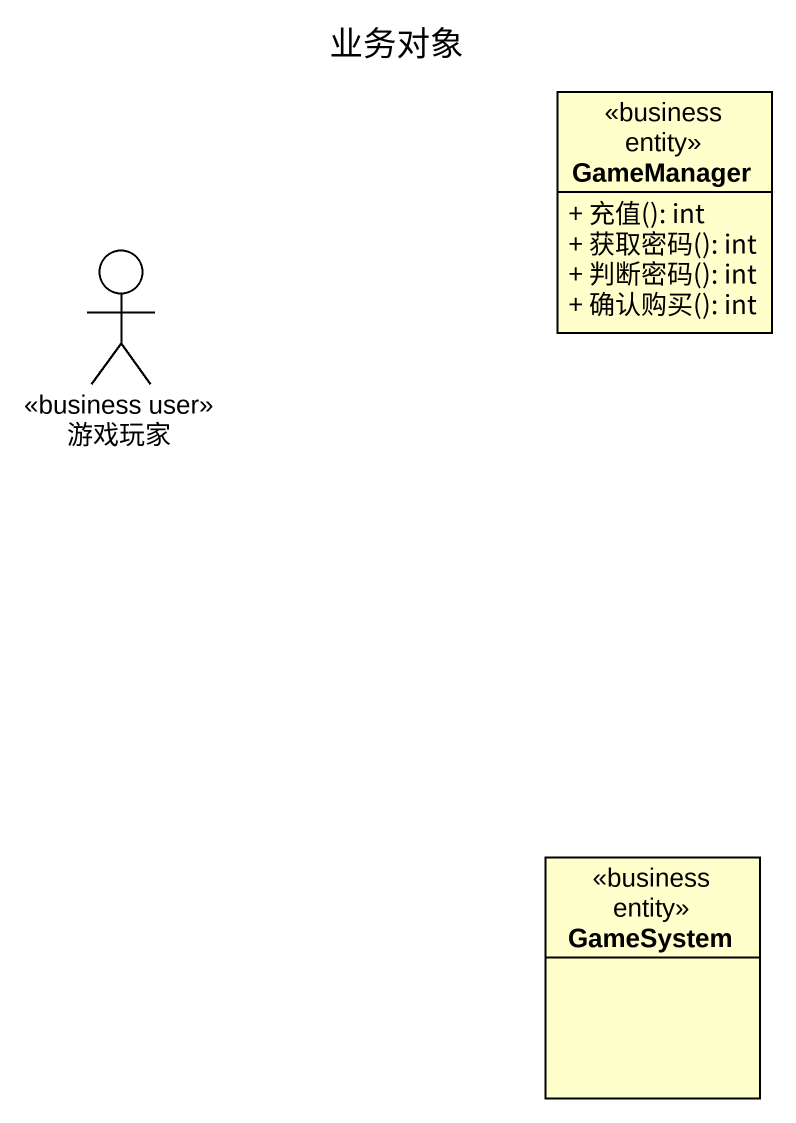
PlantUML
@startuml
title 业务对象
allowmixing
hide circle
hide empty members
skinparam classAttributeIconSize 0
class GameManager <<business entity>> {
  + 充值(): int
  + 获取密码(): int
  + 判断密码(): int
  + 确认购买(): int
}
actor 游戏玩家 <<business user>>
class GameSystem <<business entity>>
@enduml
